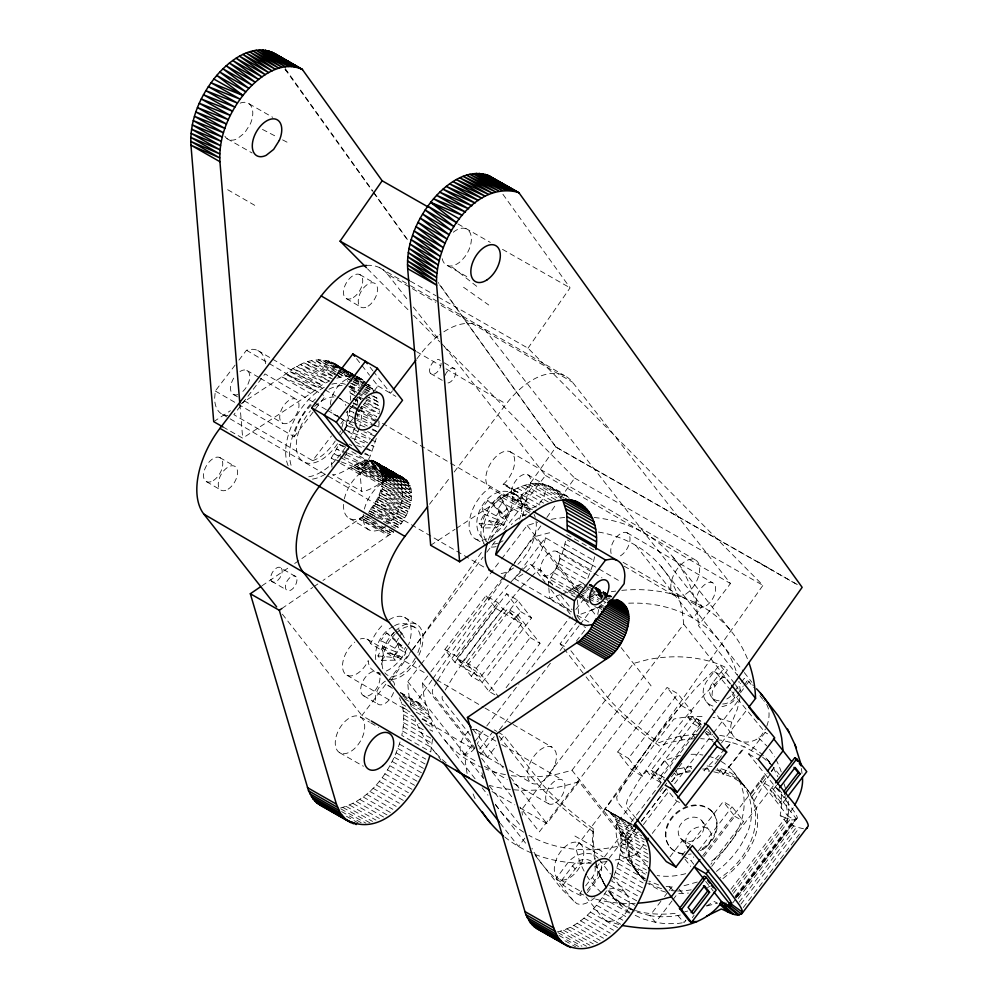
<?xml version="1.0" encoding="UTF-8"?>
<svg xmlns="http://www.w3.org/2000/svg" width="999" height="999" viewBox="0 0 999 999"><rect width="100%" height="100%" fill="white"/><g stroke="black" fill="none" stroke-linecap="round" stroke-linejoin="round"><path stroke-width="0.75" stroke-dasharray="5 3.75" d="M432.542 739.198L430.744 751.91L401.773 735.389C404.096 724.4 404.782 712.649 401.136 701.86M614.135 875.261C622.452 854.532 627.297 822.664 604.919 808.99L762.949 585.339L528.009 348.176L437.437 296.578M680.419 755.494A68.881 55.619 -38.1 0 0 674.337 756.917L664.785 760.751L616.533 823.838L616.121 833.029A68.881 55.619 -38.1 0 0 647.052 872.951M635.639 828.646L628.071 838.548L627.659 847.726A68.881 55.619 -38.1 0 0 644.318 879.607M497.927 732.067L504.083 735.664L539.635 780.968A72.265 12.975 37.4 0 0 593.281 828.77L593.181 841.208L595.329 859.165M593.281 828.77L592.507 837.637L593.069 850.236L594.73 859.465M235.127 365.072L215.297 390.996L214.623 398.688A36.501 20.517 -59.7 0 0 227.909 415.634M215.297 390.996L294.043 436.625A36.501 20.517 -59.7 0 1 311.688 404.695M338.399 416.783L343.706 420.254A36.501 20.517 -59.7 0 1 339.785 432.555M526.211 500.661L511.451 492.045L511.65 489.86A13.774 7.742 -59.7 0 1 525.636 474.25A13.774 7.742 -59.7 0 1 527.996 490.159A13.774 7.742 -59.7 0 1 512.774 497.527L512.212 496.391L526.972 505.019L527.534 506.156A13.774 7.742 -59.7 0 0 542.744 498.776A13.774 7.742 -59.7 0 0 540.397 482.867A13.774 7.742 -59.7 0 0 526.398 498.476L526.972 505.019M545.442 537.724L545.404 538.074A36.501 20.517 -59.7 0 1 514.547 578.421L545.442 537.724L621.49 582.155M739.859 697.839L737.399 709.003L731.043 724.4A20.667 16.683 -38.1 0 0 756.605 739.335L760.926 736.126L765.496 728.97M350.037 407.729L347.877 420.304L345.055 429.945L370.067 444.218M354.57 417.769L378.658 427.335L379.183 422.702L355.482 409.19M597.702 614.36L599.512 605.869L602.147 607.367M803.521 828.783L796.615 827.06L787.1 822.889L788.398 815.097L788.211 801.186M787.1 822.889L780.144 815.434L781.543 807.704L781.268 790.946M548.701 586.338L548.326 581.78C556.73 568.831 562.999 554.395 565.958 539.198L569.905 541.446M558.354 563.286L587.312 579.782L592.607 565.284L594.917 555.694M731.768 691.758L765.122 732.442L748.651 753.97L783.903 797.389L794.717 812.274A47.865 8.591 37.4 0 1 797.214 818.006L736.313 898.263M766.782 726.173C769.929 717.769 770.616 707.142 763.611 700.424M340.659 807.916C371.715 799.462 392.058 769.242 400.699 739.747M586.013 896.827L602.647 918.031L605.731 920.554C615.446 923.501 626.735 915.896 628.983 906.18A20.667 16.683 -38.1 0 0 608.329 889.272M398.539 638.261L396.141 642.245L404.32 649.437L405.831 653.284L402.372 657.804L399.375 655.893L395.217 660.164L381.431 660.376L377.922 655.906L382.892 646.615L380.819 640.459L386.576 632.929L391.121 635.851L401.311 645.604L403.384 643.468M499.775 496.603L503.284 501.073L497.415 509.84L505.594 517.045L507.105 520.891L503.646 525.412L500.649 523.501L496.491 527.772L482.704 527.984L479.195 523.501L484.165 514.21L482.092 508.066L487.849 500.536L492.407 503.446L502.584 513.199L506.743 508.941L499.775 496.603L492.407 503.446M744.755 837.861C759.565 812.811 749.475 775.187 719.043 768.243L723.326 774.2C754.108 781.33 766.358 819.005 751.273 845.079A66.771 47.215 -42 0 1 730.007 872.989M381.481 664.298A20.667 11.613 -59.7 0 0 382.667 650.948L370.666 643.668L373.826 636.8A30.994 17.42 -59.7 0 1 383.404 624.263M382.48 650.574L385.626 643.693A30.994 17.42 -59.7 0 1 394.143 632.217M344.742 446.491L339.073 444.355L331.243 458.091L331.993 467.195M373.002 515.459L367.732 512.45L398.214 527.335C407.817 515.809 415.222 499.225 409.578 484.328C397.914 463.136 375.624 491.783 361.588 491.283L360.214 474.612L370.254 456.118L376.848 436.813L363.873 431.805M556.905 931.992C579.37 927.134 596.041 908.64 607.267 889.585L634.902 905.319M377.922 655.906L393.119 657.479L396.366 652.06L394.855 648.214L380.819 640.459M404.32 649.437L405.619 647.265M479.195 523.501L494.393 525.087L497.639 519.667L496.128 515.821L482.092 508.066M505.594 517.045L508.841 511.625L503.284 501.073M436.95 681.718L433.841 686.9A6.893 3.871 -59.7 0 0 432.979 694.367L474.912 747.801M437.737 680.419L445.529 667.444L476.998 622.926L509.14 584.103M445.229 690.059L455.369 673.201L486.838 628.683L519.955 588.673M754.233 800.536L770.803 772.926M771.59 771.603L773.95 767.669L771.116 764.272M381.431 660.376L387.912 653.009C394.031 661.962 402.984 647.439 396.141 642.245M482.704 527.984L489.185 520.604C495.304 529.557 504.258 515.034 497.415 509.84M793.281 807.766L787.724 815.921L789.697 817.07A13.774 2.473 37.4 0 0 794.517 816.42L771.94 787.649L760.127 780.756L787.724 815.921L785.639 797.539M746.603 684.565L748.825 681.58A145.355 117.37 -38.1 0 1 753.321 685.601M528.009 348.176L570.079 287.849L501.898 192.844M392.357 688.299L387.637 685.177L390.334 681.355M391.233 680.082L411.938 650.799M412.837 649.525L483.029 550.199M490.234 540.009L555.931 447.065L438.249 282.53M431.868 680.094L416.608 701.685C427.41 707.167 431.98 719.817 432.555 731.256L429.92 729.757M432.767 678.821L501.923 580.981M502.822 579.72L511.8 567.007M512.699 565.734L541.433 525.074M546.828 517.457L556.705 503.484M560.289 498.401L574.662 478.071L440.934 342.982M739.697 693.855L733.466 701.136A20.667 16.683 -38.1 0 1 719.093 706.93M740.534 692.719L743.968 688.111M581.843 890.758L579.944 893.193L582.454 896.39L572.202 891.47L563.086 885.064L560.576 881.867L572.589 865.871A13.774 11.126 -38.1 0 1 592.931 862.711M563.086 885.064L575.099 869.068A13.774 11.126 -38.1 0 1 590.347 862.936M726.81 698.988A13.774 11.126 -38.1 0 0 732.242 694.38L734.09 691.92M735.014 690.684L740.559 683.304M741.483 682.067L744.267 678.383L748.825 681.58L753.446 687.474M722.702 704.02A13.774 11.126 -38.1 0 0 734.752 697.577L736.6 695.117M737.524 693.88L743.069 686.5M743.993 685.264L746.765 681.58L744.267 678.383M238.911 360.139L246.466 350.262L252.41 349.288A36.501 20.517 -59.7 0 1 265.709 366.221M294.018 436.975L314.785 409.827M315.734 408.591L325.174 396.241L321.166 393.906M313.049 401.973L265.022 373.913L233.866 414.647L312.575 460.639L331.468 435.951M340.909 423.601L343.743 419.905M340.509 434.84L343.306 431.168M344.243 429.945L353.609 417.719M358.279 411.6L369.505 396.928M374.188 390.809L377.934 385.914L370.492 376.448M392.42 390.821L390.534 393.281L373.813 371.965M416.833 358.903L420.591 353.996A68.881 38.711 -59.7 0 1 438.249 335.826M429.52 504.22L450.349 476.998M454.133 472.052L506.193 403.996A68.881 38.711 -59.7 0 1 572.439 382.142L730.481 583.528L698.376 625.511L737.462 675.312A145.355 117.37 -38.1 0 0 627.459 603.246M394.855 648.214L398.314 643.693L386.576 632.929M496.128 515.821L499.587 511.301L487.849 500.536M369.955 720.217L361.9 715.509L411.113 651.173M412.063 649.937L483.041 557.13M486.825 552.185L495.342 541.046M503.871 529.907L545.504 475.474L443.019 344.867M411.263 706.718A160.539 129.633 -38.1 0 1 407.779 681.58L420.104 665.471M421.054 664.235L500.636 560.177M501.585 558.941L527.172 525.499A160.539 129.633 -38.1 0 1 537.612 522.377M444.83 649.525L485.989 595.704L497.802 602.597L502.822 608.99L516.595 617.045L521.615 623.438L480.444 677.26L454.857 662.312L444.83 649.525L456.63 656.418L461.65 662.812L475.424 670.866L480.444 677.26M482.829 767.894A145.355 117.37 -38.1 0 1 423.851 695.629L422.427 682.904L430.007 673.001M430.944 671.765L502.922 577.672M503.871 576.435L513.336 564.048M514.285 562.812L534.178 536.813L548.176 533.091A145.355 117.37 -38.1 0 1 552.559 532.28M456.63 656.418L497.802 602.597M457.255 658.341L506.655 593.756L517.482 600.074L531.53 617.981L482.13 682.567L471.303 676.248L457.255 658.341L468.081 664.66L517.482 600.074M454.857 662.312L496.028 608.491L485.989 595.704M461.65 662.812L502.822 608.99M466.446 662.624L476.286 668.368L498.863 697.14L489.023 691.395L466.446 662.624L507.617 608.803L517.457 614.547L540.034 643.319L504.483 689.809M476.286 668.368L517.457 614.547M471.303 676.248L475.424 670.866M516.595 617.045L520.704 611.663L506.655 593.756M489.023 691.395L530.194 637.574L507.617 608.803M467.107 773.476A160.539 129.633 -38.1 0 1 464.985 754.457L485.826 727.21M486.775 725.973L518.993 683.853M526.573 673.938L570.154 616.957M575.836 609.527L584.365 598.376A160.539 129.633 -38.1 0 1 605.294 592.819M479.595 749.05L492.407 732.304M583.166 673.189L560.114 643.806L576.573 622.277M480.569 754.545L494.78 735.976M499.512 729.782L550.649 662.936M560.114 650.549L579.058 625.786M580.007 624.55L591.371 609.69L602.572 606.718M477.772 751.448L487.612 757.192L496.753 745.229M500.424 740.446L504.083 735.664M576.348 641.183L586.413 628.021L583.953 626.585M511.363 775.624A145.355 117.37 -38.1 0 0 557.979 773.988L571.977 770.266L683.728 624.175L682.305 611.45A145.355 117.37 -38.1 0 0 597.764 531.918M524.825 838.136L518.469 846.44L500.362 823.363M520.117 807.941L546.878 823.563L578.983 781.58L636.176 854.47L644.705 843.318M661.063 782.766L651.648 777.259L696.553 718.706L701.573 725.099L660.401 778.92L646.628 770.866L642.507 776.248L631.68 769.929L617.632 752.035L667.045 687.449L677.859 693.768L691.907 711.675L687.799 717.057L692.806 723.438L700.886 728.159M642.507 776.248L628.458 758.353L677.859 693.768M631.68 769.929L681.093 705.344L667.045 687.449M661.076 782.379L651.186 770.316L692.357 716.495L701.96 721.952L660.789 775.773L665.734 781.805M595.654 863.598L599.013 873.8L605.269 885.788L601.348 878.521L596.977 866.682L600.749 861.75M604.52 856.83L661.987 781.693M644.717 880.856C632.342 869.155 624.5 852.397 625.249 835.201L631.868 826.548M598.851 871.74L608.279 859.415M609.215 858.178L632.779 827.372M660.114 791.645L666.72 783.016M671.428 776.86L674.263 773.151M675.199 771.927L678.034 768.231M678.97 766.995L681.805 763.298M641.321 821.228L666.857 787.836M671.59 781.643L676.323 775.461L685.876 771.615A68.881 55.619 -38.1 0 1 691.97 770.192M636.301 870.953L629.745 856.293L627.422 839.797L635.938 828.671M641.608 821.253L667.145 787.874M671.877 781.693L677.547 774.275L692.919 771.191M637.699 832.005L629.183 843.156L615.172 846.865A145.355 117.37 -38.1 0 1 528.883 835.339M643.381 824.587L669.904 789.922M674.637 783.728L712.512 734.203M713.461 732.966L739.984 698.301M652.285 833.416L677.871 799.962M721.453 742.981L747.04 709.54M715.009 764.085L717.757 760.501M718.668 759.302L721.403 755.719M726.897 748.551L731.468 742.569L733.691 743.069L745.167 747.127L761.325 756.268M713.723 771.79L723.326 774.2L744.28 746.815M669.979 856.83L682.779 840.084L689.984 844.18M682.055 855.419L723.226 801.598L732.08 806.767L743.618 821.478L710.876 864.285M693.793 864.272L690.908 860.589L693.718 856.917M698.401 850.811L732.08 806.767M660.876 901.273L649.912 915.621L637.037 912.174M664.535 896.49L668.194 891.707M669.105 890.521L671.852 886.937L675.799 886.912M702.734 855.793L765.634 773.551M703.895 856.667L734.764 816.308L723.226 801.598M672.052 900.886L655.594 922.389L642.382 918.743L633.279 914.36M672.964 899.687L677.534 893.718L688.423 893.069M752.022 796.34L767.557 776.023M771.216 771.253L773.95 767.669L779.208 774.537M711.713 866.383L774.637 784.04M786.65 797.976L782.067 803.958L772.04 791.171L776.61 785.189M692.282 917.619L694.105 915.234M782.067 803.958L780.107 802.809L785.589 795.629M730.893 889.235L785.476 817.894L791.782 819.954L796.54 819.53M732.304 891.383L787.824 818.793M733.466 893.293L789.922 819.492M735.052 896.465L793.393 820.191M735.901 896.752L795.179 819.255M735.439 897.701L794.717 820.204M736.051 897.964L797.214 818.006M732.554 903.183L735.376 899.5M738.186 898.513L793.706 825.923M739.21 902.097L796.615 827.06M740.883 904.182L799.225 827.909M743.293 907.517L801.635 831.243M719.105 700.811A13.774 11.126 -38.1 0 1 712.562 682.879L724.887 667.057L719.755 664.61A145.355 117.37 -38.1 0 0 647.514 659.677L633.516 663.398L521.765 809.49L522.402 815.147M716.683 702.597A13.774 11.126 -38.1 0 1 715.072 686.076L727.397 670.254L724.887 667.057M585.639 885.888L592.27 877.372A13.774 11.126 -38.1 0 0 594.48 865.171M587.2 890.296L594.78 880.569A13.774 11.126 -38.1 0 0 595.441 865.908M750.886 794.23L767.07 773.463M587.387 892.719L599.887 875.773A20.667 16.683 -38.1 0 0 600.511 861.95M723.326 774.2L745.167 747.127M398.214 527.335L369.243 510.814C378.846 499.288 386.251 482.704 380.607 467.819C368.943 446.628 346.653 475.274 332.617 474.762L361.588 491.283M400.137 635.601L402.01 633.466L398.564 629.083L402.684 636.4M391.121 635.851L394.18 632.704M511.088 581.743L526.011 566.396A6.893 3.871 -59.7 0 1 531.793 565.209L541.62 570.953L553.059 585.526M520.929 587.487L530.519 577.634M531.593 576.535L535.851 572.152A6.893 3.871 -59.7 0 1 541.62 570.953M725.087 749.063L703.833 770.716L709.527 771.253L705.981 765.758L715.097 767.12M726.148 747.989L731.468 742.569L721.315 740.209L700.649 738.648M561.251 594.193C569.88 592.407 575.649 583.778 584.927 583.728M548.326 581.78L577.285 598.276L578.658 614.959L597.427 608.029L602.385 604.283M222.927 426.923L242.682 438.186L310.701 393.481L321.828 385.102L329.345 381.006L300.387 364.485L292.857 368.581L281.73 376.96L240.659 403.958M371.503 518.931L364.548 515.509L291.458 565.696M389.56 529.77L393.519 532.03L322.989 580.456M456.331 528.421L498.713 500.586C507.292 493.106 517.27 486.838 528.483 484.29C544.205 479.907 558.154 490.971 570.816 498.351M716.47 871.403L723.451 865.721A68.881 48.714 -42 0 0 744.817 837.861M722.926 878.596L729.969 872.939M530.269 511.313L489.972 487.712L484.69 491.87A30.994 17.42 -59.7 0 0 469.53 529.87A30.994 17.42 -59.7 0 0 493.194 535.302A30.994 17.42 -59.7 0 0 512.487 498.251L512.212 496.391M522.627 516.333A30.994 17.42 -59.7 0 0 524.288 505.144C523.838 500.024 522.452 494.455 517.569 491.808L514.885 491.196L503.084 484.29L504.32 483.316A20.667 11.613 -59.7 0 0 513.723 455.644A20.667 11.613 -59.7 0 0 493.831 458.916A20.667 11.613 -59.7 0 0 487.899 486.026L489.972 487.712M501.773 494.605L496.491 498.763A30.994 17.42 -59.7 0 0 484.078 543.144M514.885 491.196L512.4 493.156A20.667 11.613 -59.7 0 1 502.072 494.855M594.88 897.664C589.959 901.797 583.441 905.981 576.798 903.658L561.875 889.385L532.854 852.409M261.888 585.864L290.172 566.57M281.855 608.516L312.712 587.474M313.998 586.588L317.857 583.965M213.711 421.665L230.394 410.701M430.656 545.279L455.057 529.258M706.355 905.993L714.285 901.548L717.045 902.884M393.369 626.361C380.644 632.742 373.264 648.226 376.186 662.162M604.07 603.271L605.744 602.397L601.798 600.149M707.529 887.537L710.264 886.138M394.543 625.786C400.686 621.765 408.753 623.776 414.635 627.222M697.277 882.03L682.492 886.163M548.826 587.849L549.7 598.463L559.802 594.73M678.171 768.868L695.004 765.696M341.958 368.107L334.066 363.449L339.298 366.471C328.109 357.792 312.575 358.254 300.387 364.485L330.369 378.159M336.8 378.134L344.043 376.573L350.911 376.361L341.908 370.729M684.777 911.812L687.737 911.038M707.017 905.943L717.407 903.208M697.314 734.203L680.394 736.063L667.694 739.335L659.153 742.657A72.265 12.975 37.4 0 1 605.494 694.854L589.16 674.038M693.543 738.736L681.568 739.972L668.368 742.906L659.54 746.028A86.051 15.447 37.4 0 1 595.654 689.11L584.128 674.412M730.793 690.559L716.083 672.602L714.435 671.678L712.287 672.052L694.992 688.898L660.789 729.994L629.432 774.6L616.708 797.015L617.27 801.772L633.953 822.115M677.722 915.434L684.053 922.564L685.926 920.129L684.053 922.564L677.072 923.588L665.109 923.7L655.594 922.389L649.912 915.621C660.376 917.557 671.103 916.92 681.493 914.809M312.575 460.639L312.849 460.589A36.501 20.517 -59.7 0 0 335.277 440.934M526.873 514.073L526.61 514.123A36.501 20.517 -59.7 0 0 511.276 524.625M380.856 675.174L374.3 671.34L372.615 671.615A13.774 7.742 -59.7 0 0 360.701 689.872A13.774 7.742 -59.7 0 0 373.052 692.719A13.774 7.742 -59.7 0 0 378.571 672.989L377.684 672.265L379.121 672.589M666.133 886.5L671.852 886.937M705.968 733.978L714.21 734.74M494.63 524.05L503.646 525.412M393.356 656.443L402.372 657.804M719.692 735.364C740.471 738.411 760.326 748.913 772.776 766.121M503.084 484.29L505.769 484.915L517.569 491.808M489.185 520.604L500.649 523.501M387.912 653.009L399.375 655.893M731.755 722.152L720.154 718.706A117.732 95.067 -38.1 0 0 713.011 717.432M628.271 908.428L634.065 910.151M635.514 910.576L639.872 911.875A117.732 95.067 -38.1 0 0 678.621 912.886M605.731 920.554L622.389 925.511M658.641 884.977L648.9 881.081M665.734 892.107L659.515 890.184L647.652 883.378M591.945 585.189L589.323 584.19L594.58 587.187M357.28 377.485L363.037 379.97L355.132 375.462M342.657 456.893L334.028 453.646L339.298 456.643M344.093 457.43L365.634 465.559M356.768 445.467L363.798 448.126M365.209 448.651L372.24 451.323L365.659 447.564M364.585 453.983L370.254 456.118L364.985 453.121M346.653 452.809L336.663 449.038L344.568 453.546M348.077 453.346L368.044 460.876L346.965 448.863M351.66 437.987L365.634 443.281M371.228 445.404L374.026 446.466L371.391 444.967M339.91 461.388L331.243 458.091L339.148 462.599M341.358 461.938L362.999 470.167L340.622 457.405M345.055 429.945L369.742 439.41M371.191 439.96L375.549 441.633L371.603 439.373M355.232 428.459L346.578 425.112L370.292 438.623M365.01 427.01L347.877 420.304L353.147 423.301M372.152 429.807L376.436 431.481M353.147 417.207L348.901 415.522L355.482 419.28M353.908 412.512L349.687 410.814L353.646 413.074M355.307 413.087L379.183 422.702M484.165 514.21L497.639 519.667M382.892 646.615L396.366 652.06M358.566 409.615L350.212 406.181L354.158 408.441M359.965 410.189L376.673 417.045M353.246 402.834L360.139 405.731M361.513 406.306L379.445 413.823M353.209 398.476L358.678 400.824M364.148 403.159L379.195 409.602L379.358 412.412M353.072 394.33L350.224 393.082L349.188 386.476M358.753 396.828L364.448 399.325M365.871 399.95L378.671 405.557L379.195 409.602L364.71 401.336M785.476 817.894L780.144 815.434M329.345 381.006L296.628 366.383L325.599 382.904L292.857 368.581L321.828 385.102L289.111 371.104L318.082 387.624L285.402 373.901L314.373 390.422L281.73 376.96L310.701 393.481M356.755 392.207L349.7 389.036L356.293 392.794M358.166 392.844L377.897 401.71L378.671 405.557L364.185 397.302M350.324 385.839L361.488 390.996M362.887 391.645L367.07 393.569M372.652 396.153L376.835 398.089L377.897 401.71L369.992 397.202M332.717 376.223L304.133 362.887L333.104 379.395M352.023 383.541L363.099 388.786M364.485 389.435L370.017 392.07M336.139 372.065L315.072 360.052L340.459 377.172L307.829 361.613L335.489 377.385M634.527 910.963C623.801 906.493 614.248 898.988 607.792 889.285M579.944 893.193L583.803 895.029M369.243 510.814L399.687 525.574L370.716 509.053L401.099 523.713L372.127 507.192L402.447 521.815L373.476 505.294L403.733 519.83L374.762 503.309L404.907 517.807L375.936 501.298L406.019 515.721L377.06 499.2L407.03 513.611L378.059 497.09L407.967 511.463L379.008 494.942L408.803 509.315L379.832 492.794L409.528 507.142L380.557 490.634L410.152 504.982L381.181 488.474L410.651 502.859L381.68 486.338L411.064 500.749L382.093 484.228L411.351 498.663L382.38 482.142L411.538 496.603L382.567 480.082L411.588 494.617L382.617 478.109L411.538 492.707L382.567 476.186L411.363 490.846L382.392 474.325L411.089 489.073L382.118 472.552L410.689 487.4L381.718 470.879L410.177 485.814L381.206 469.293L409.578 484.328L380.607 467.819L408.841 482.979L379.87 466.458L408.017 481.73L379.046 465.209L407.105 480.606L378.134 464.085L406.081 479.607L373.551 460.914L401.173 476.998L372.202 460.477L399.775 476.685L370.804 460.177L398.314 476.548L369.343 460.027L396.79 476.535L367.819 460.027L395.229 476.673L366.258 460.164L393.618 476.998L363.012 460.901L391.983 477.422L361.363 461.488L390.334 477.997L359.69 462.2M352.085 380.844L346.591 378.171L343.306 372.103L351.398 376.273M353.459 381.506L364.435 386.85M365.809 387.512L372.677 390.846M393.519 532.03L362.924 516.858L391.895 533.379L361.263 518.119L390.222 534.627L359.578 519.205L388.549 535.726M345.08 375L349.151 377.035M354.595 379.77L362.749 383.853M364.111 384.528L372.277 388.623L374.051 391.521L366.146 387.013M352.747 376.973L363.524 382.542M364.872 383.241L370.267 386.026L372.277 388.623L364.373 384.116M262.462 129.408L277.223 137.075M282.592 139.872L289.31 143.357M343.981 370.916L354.682 376.586M356.019 377.297L364.048 381.556M343.082 369.33L352.372 374.413M357.692 377.31L364.323 380.931L354.97 375.562L360.239 378.571M377.11 463.099L404.982 478.733L374.825 461.488L402.522 477.422M343.269 368.856L356.443 376.261M357.767 376.998L363.037 379.97M730.594 684.053L724.05 677.135L719.68 679.108L704.607 694.355L670.391 735.451L639.048 780.057L627.497 799.612L626.086 805.194L626.885 807.229L635.714 818.006M555.931 447.065L798.263 585.139L555.931 447.065L438.661 283.479M376.011 462.225L403.796 477.997M714.435 671.678L725.686 678.059M765.122 732.442L767.519 733.803M748.651 753.97L758.266 759.427M651.186 770.316L660.789 775.773M679.507 802.522L675.911 800.474L666.021 788.411M249.051 103.796L272.752 117.32M457.879 223.913L490.322 242.407M502.485 249.338L570.079 287.849M227.06 138.699L252.073 152.972M447.24 265.472L469.617 278.221M410.389 281.169L436.076 295.804M574.662 478.071L762.949 585.339M340.647 367.207L353.808 374.712M339.31 366.645L331.268 362.05L341.683 368.219M340.484 367.307L353.796 374.9M548.276 485.701L570.804 498.538M354.895 376.173L328.309 360.976L342.52 369.667M356.218 376.923L366.745 382.929M545.317 484.615L569.268 498.314M339.672 368.519L325.187 360.252L340.622 369.917M340.984 369.268L354.47 377.01M355.781 377.759L366.321 383.766M367.632 384.515L370.267 386.026L368.069 383.678M542.182 483.903L564.897 496.903M351.211 376.611L321.94 359.84L337.287 369.717M352.522 377.36L363.062 383.366M538.936 483.491L564.273 498.014M535.551 483.429L561.875 498.426M336.988 370.304L318.556 359.79L336.401 371.541M338.311 371.054L351.66 378.758M352.972 379.508L364.822 386.263M337.462 372.814L344.043 376.573L337.674 372.377M532.055 483.691L557.067 497.939M351.86 381.181L346.591 378.171L347.864 381.568M353.171 381.93L363.711 387.937M365.022 388.686L370.292 391.683M311.501 360.651L340.459 377.172M528.483 484.29L557.442 500.786M350.499 383.067L362.35 389.822M363.673 390.572L371.578 395.08M372.889 395.829L376.835 398.089L375.562 394.692M524.825 485.252L553.783 501.748M350.237 385.951L360.776 391.958M362.088 392.707L368.681 396.453M521.116 486.513L550.062 503.009M357.605 393.544L362.874 396.553M517.357 488.124L543.681 503.121M355.494 396.091L350.224 393.082L350.474 400.224M356.805 396.84L363.399 400.587M513.598 490.022L539.922 505.019M353.109 398.813L358.379 401.81M363.636 404.82L378.122 413.074M509.84 492.22L536.163 507.217M353.122 403.184L357.068 405.432M358.379 406.181L376.823 416.695M506.081 494.742L532.405 509.727M502.385 497.527L530.019 513.274M354.957 413.823L372.078 423.576M373.389 424.338L378.658 427.335M566.745 534.49L594.393 550.237M498.713 500.586L526.348 516.333M356.805 420.03L367.332 426.036M372.602 429.033L377.872 432.043M367.632 431.556L372.889 434.565M564.934 543.98L593.893 560.476M563.648 548.788L592.607 565.284M562.125 553.633L591.071 570.129M355.12 441.558L364.335 446.815M560.339 558.491L589.298 574.987M349.188 444.105L351.823 445.604M595.766 587.437L611.688 596.44M590.659 584.627L594.605 586.875M595.541 587.562L607.767 594.368M609.09 595.117L611.713 596.615M595.904 587.936L607.742 594.68M609.065 595.429L611.688 596.927M607.092 594.555L595.254 587.799L597.727 591.533L599.525 598.051L602.16 599.55M608.416 595.304L611.051 596.803M589.235 584.627L594.505 587.637M595.816 588.386L607.667 595.129M596.166 588.923L604.07 593.418M605.382 594.168L610.651 597.177M589.085 585.239L591.72 586.738M593.031 587.487L610.139 597.24M597.002 590.184L610.164 597.677M595.454 589.722L607.305 596.478M597.727 591.533L606.942 596.778M339.073 444.355L345.654 448.114M556.143 568.044L585.102 584.54M583.366 583.866L587.312 586.113M588.623 586.863L607.055 597.365M608.366 598.114L612.325 600.362M598.326 593.019L606.231 597.514M364.647 460.477L393.618 476.998M584.378 585.689L589.647 588.686M590.958 589.435L602.809 596.178M604.12 596.927L608.079 599.188M598.838 594.605L605.419 598.351M586.7 588.361L589.335 589.86M590.646 590.609L602.497 597.352M603.808 598.101L607.767 600.349M599.25 596.278L601.885 597.777M578.458 585.189L587.674 590.434M592.944 593.431L602.16 598.688M345.879 454.295L388.661 478.721L358.004 463.074L386.975 479.582L356.331 464.085L385.302 480.606L354.657 465.197L383.628 481.705L352.997 466.458L381.968 482.979L351.373 467.832L380.332 484.353M553.733 572.727L581.381 588.473M582.055 588.911L600.486 599.4M575.112 586.775L580.382 589.772M581.693 590.521L588.274 594.268M589.585 595.017L598.801 600.274M573.426 587.787L578.696 590.784M580.007 591.533L587.912 596.041M589.223 596.79L598.438 602.035M601.023 604.557L603.658 606.056M571.765 588.898L578.346 592.644M579.657 593.394L587.549 597.889M588.873 598.638L595.454 602.385M551.111 577.335L578.746 593.081M570.104 590.159L576.685 593.906M577.996 594.655L588.523 600.661M599.238 607.954L601.86 609.452M568.468 591.533L575.049 595.279M576.361 596.028L589.522 603.533M594.792 606.53L597.427 608.029M340.472 463.349L360.214 474.612M549.7 598.463L572.077 611.213M374.313 516.208L378.259 518.456M383.529 521.466L395.379 528.221M364.548 515.509L379.033 523.763M387.637 685.177L390.272 686.675M400.624 692.594L419.056 703.109M604.919 808.99L631.243 823.975M607.38 810.401L632.392 824.65M400.262 692.806L421.328 704.819M609.652 812.112L632.03 824.862M402.335 694.792L423.401 706.805M611.738 814.098L631.48 825.349M402.934 696.278L425.324 709.04M613.648 816.345L632.08 826.835M404.62 698.813L426.998 711.588M615.334 818.88L639.023 832.379M410.065 703.808L428.496 714.322M616.845 821.628L641.845 835.876M412.649 707.554L429.757 717.319M618.106 824.625L644.43 839.622M401.835 703.995L405.781 706.243M416.321 712.25L430.806 720.504M619.143 827.821L644.155 842.057M402.659 707.392L409.253 711.151M422.415 718.656L431.63 723.913M619.979 831.218L646.303 846.215M403.234 710.988L413.773 716.995M425.624 723.751L432.205 727.509M620.554 834.814L646.877 849.812M403.584 714.747L419.38 723.751M620.903 838.573L648.551 854.32M403.696 718.643L426.086 731.405M621.028 842.482L648.663 858.216M403.571 722.689L431.231 738.448M620.903 846.515L648.551 862.262M403.221 726.835L432.18 743.356M620.554 850.673L648.189 866.42M402.609 731.081L431.58 747.589M619.942 854.919L646.266 869.904M619.105 859.227L645.429 874.225M574.924 836.038L603.883 852.534M618.044 863.586L645.691 879.332M360.252 716.87A20.667 12.2 -60.3 0 1 354.008 749.05A20.667 12.2 -60.3 0 1 335.701 738.486A20.667 12.2 -60.3 0 1 360.252 716.87L369.468 722.127M370.791 722.876L378.683 727.384M578.096 842.569L603.109 856.817M399.438 744.118L425.774 759.14M616.783 867.969L643.106 882.954M397.927 748.513L425.574 764.285M615.272 872.352L642.906 888.099M396.228 752.884L423.876 768.643M641.208 892.469L613.573 876.722L611.65 881.093L639.298 896.84M394.305 757.242L421.953 773.014M392.207 761.513L419.867 777.284M609.565 885.364L637.2 901.11M389.91 765.734L417.57 781.505M387.462 769.829L415.109 785.601M604.807 893.68L632.454 909.427M384.84 773.825L413.798 790.346M602.185 897.676L629.832 913.423M339.722 752.734L363.424 766.245M382.08 777.697L408.416 792.719M599.437 901.548L625.761 916.545M559.964 879.545L582.342 892.294M379.183 781.393L405.519 796.403M596.54 905.244L622.864 920.229M376.173 784.914L403.821 800.686M593.518 908.765L621.166 924.512M373.039 788.261L399.388 803.283M590.397 912.112L618.044 927.859M369.83 791.395L396.166 806.405M587.175 915.246L613.498 930.231M366.546 794.305L392.882 809.327M583.891 918.156L610.214 933.153M363.211 796.977L392.182 813.498M580.556 920.828L606.88 935.813M359.815 799.412L388.786 815.921M577.172 923.251L603.496 938.248M356.431 801.56L385.402 818.081M573.776 925.411L600.099 940.396M352.997 803.458L379.333 818.468M570.342 927.297L597.989 943.044M349.613 805.069L375.949 820.092M566.945 928.908L593.281 943.905M346.203 806.418L372.54 821.428M563.548 930.256L589.872 945.254M342.857 807.429L371.828 823.938M560.202 931.268L586.525 946.265M340.884 808.903L365.909 823.176M558.216 932.741L581.918 946.24M341.633 811.588L361.388 822.851M558.965 935.426L578.708 946.677M346.403 816.233L358.254 822.989M565.047 940.808L575.574 946.802M227.672 189.71L256.893 206.581M340.609 367.232L353.696 374.787M379.57 267.645L409.115 284.902M410.464 285.689L438.661 302.16M439.997 302.947L564.547 375.699M366.596 265.397A68.881 38.711 -59.7 0 1 387.462 274.088L435.814 302.322M441.183 305.457L572.439 382.142M359.765 274.575L374.513 283.192M346.453 298.676L361.213 307.292M444.293 362.837L455.02 369.106M416.558 351.636L440.646 365.709M446.004 368.831L506.193 403.996M430.382 373.401L445.142 382.03M510.227 451.798L695.204 559.852M545.504 475.474L730.481 583.528M377.934 385.914L395.866 396.391M527.672 474.712L542.432 483.341M627.047 532.767L712.649 582.779M366.433 385.577L354.782 378.758A20.667 11.613 -59.7 0 1 359.265 387.649M367.732 386.326L378.084 392.382M515.909 494.817C488.823 477.36 459.54 529.383 489.298 543.031A27.547 15.485 -59.7 0 0 498.051 543.194M514.36 498.826L529.12 507.442M623.101 562.337L699.337 606.88M257.804 350.524L271.253 358.379M272.59 359.165L323.701 389.023M325.05 389.81L335.814 396.091M337.163 396.878L532.192 510.814M624.238 566.208L675.249 596.016A20.667 11.613 -59.7 0 0 685.564 594.305L689.298 591.371A20.667 11.613 -59.7 0 0 698.701 563.698A20.667 11.613 -59.7 0 0 678.808 566.97A20.667 11.613 -59.7 0 0 672.876 594.08L675.249 596.016M246.466 350.262L319.842 393.131M314.385 402.759L326.398 409.765M327.734 410.552L337.063 416.009M334.815 414.922L339.997 417.944M341.296 418.706L352.947 425.512M246.815 370.404L258.791 377.397M260.115 378.171L296.016 399.138M556.755 551.46L592.657 572.427M593.98 573.201L601.96 577.872M376.923 469.143L396.603 480.644M233.504 394.505L237.5 396.84M244.143 400.724L282.705 423.251M543.444 575.561L575.349 594.205M576.685 594.979L588.648 601.972M475.824 539.148L486.313 545.279M514.285 578.458L571.653 611.975M576.985 615.097L590.334 622.889M222.527 414.398L486.413 568.543M520.704 611.663L531.53 617.981M681.093 705.344L691.907 711.675M696.553 718.706L703.109 722.539M349.638 518.556L369.318 530.057M687.799 717.057L701.573 725.099M560.114 643.806L567.482 648.114M496.028 608.491L521.615 623.438M706.281 731.305L713.011 735.239M530.194 637.574L540.034 643.319M219.792 457.567L234.54 466.183M772.04 791.171L770.067 790.022L780.107 802.809M206.481 481.668L221.241 490.284M404.495 617.307L416.296 624.213M734.764 816.308L743.618 821.478M664.572 777.884L655.381 772.527L660.401 778.92M617.632 752.035L628.458 758.353M281.356 568.231A8.267 4.645 -59.7 0 1 276.548 581.243A8.267 4.645 -59.7 0 1 271.341 574.6A8.267 4.645 -59.7 0 1 281.356 568.231L296.116 576.86A8.267 4.645 -59.7 0 1 291.308 589.872A8.267 4.645 -59.7 0 1 286.089 583.229A8.267 4.645 -59.7 0 1 296.116 576.86M271.466 581.156L286.226 589.772M366.97 639.098L427.285 674.325M436.663 679.807L483.578 707.217M484.927 708.004L511.725 723.663M513.074 724.437L551.947 747.152M494.243 729.919L496.703 731.355M476.373 729.757L496.428 741.47M501.785 744.592L561.962 779.757M377.684 672.265L380.307 673.801M389.485 679.158L391.458 680.307M683.328 856.155L690.908 860.589M347.003 675.249L410.002 712.05M422.065 719.093L474.338 749.637M479.707 752.771L503.833 766.857M509.19 769.992L531.98 783.303M363.686 695.804L378.446 704.42M463.061 753.858L477.772 762.449M484.453 766.358L507.192 779.645M513.886 783.541L548.663 803.858M492.032 791.533L514.772 804.819M342.982 368.993L352.085 374.4M343.818 370.454L354.158 376.773M499.587 511.301L502.584 513.199M398.314 643.693L401.311 645.604M338.574 370.542L347.527 376.311M551.073 487.1L556.106 490.821L562.1 498.663M500.399 516.508L507.105 520.891M399.125 648.913L405.831 653.284M756.942 561.251L772.914 570.479M762.487 757.067L770.504 763.998M463.573 287.275L488.748 305.007M608.054 890.521C614.248 899.874 622.352 907.929 631.98 913.735M560.576 881.867L556.018 878.67A145.355 117.37 -38.1 0 1 531.967 848.238M645.267 878.808L636.838 871.328L632.617 865.371L640.958 877.184L636.838 871.328M452.16 267.02L479.433 288.461M669.193 886.937L675.149 891.77M505.769 484.915L509.315 487.812L511.451 492.045M392.445 680.881L393.331 681.605A13.774 7.742 -59.7 0 1 394.73 686.251M374.3 671.34L370.991 668.643L368.706 664.098L368.194 660.639L367.445 662.25A20.667 11.613 -59.7 0 1 344.168 672.652A20.667 11.613 -59.7 0 1 354.757 642.132M336.688 365.147L339.098 367.157M758.716 737.899L766.782 745.941M601.311 892.681L593.244 884.627A117.732 95.067 -38.1 0 1 587.1 876.26M367.495 268.793L409.153 310.876M413.536 315.297L439.847 341.87M401.923 633.366L404.795 638.748M679.058 889.185L682.929 893.755M767.145 759.377L770.167 763.149M707.891 729.195L715.808 738.848M692.357 716.495L701.248 727.347M705.207 732.18L713.124 741.832M741.071 781.88L746.503 788.511M682.779 840.084L688.548 847.115M672.914 557.017L730.107 629.894M661.188 566.658L743.331 671.34M744.28 672.552L751.922 682.292M759.914 695.716L762.687 699.25M635.801 545.392L693.006 618.269L702.085 606.405L486.838 332.13A68.881 38.711 -59.7 0 0 439.498 334.865M734.54 683.453L719.755 664.61L707.642 680.007A20.667 16.683 -38.1 0 0 714.297 706.455M735.464 684.627L739.422 691.071M683.728 624.175L731.393 684.914M732.242 694.38L734.752 697.577M712.562 682.879L715.072 686.076M387.462 274.088L408.541 300.936M413.324 307.043L439.185 339.997M711.9 697.539L714.41 700.736M778.658 788.985L783.678 795.379M776.698 787.836L781.705 794.23M706.655 701.997L734.253 737.162M732.517 770.741L744.055 785.451M527.172 525.499L580.556 593.518M581.505 594.73L584.365 598.376M534.178 536.813L580.019 595.242M580.881 596.328L597.215 617.145M621.103 647.577L651.073 685.776L539.323 831.867L519.855 807.055M506.743 508.941L508.841 511.625M560.689 595.242L572.115 609.815M576.885 615.884L580.694 620.741M531.793 565.209L545.129 582.205M550.849 589.485L572.764 617.419M494.393 525.087L496.491 527.772M370.092 367.232L372.877 370.779M683.229 854.207A27.547 22.253 -38.1 0 1 670.779 820.029A27.547 22.253 -38.1 0 1 712.025 811.6L712.549 812.175M356.556 358.678L369.568 375.262M664.785 760.751L670.554 768.106M674.4 773.014L676.323 775.461M570.904 650.774L588.199 672.814M701.548 820.441L709.078 830.032M646.628 770.866L651.648 777.259M680.556 838.261L688.074 847.851A13.774 11.126 -38.1 0 1 693.144 829.182A13.774 11.126 -38.1 0 1 710.963 833.428A13.774 11.126 -38.1 0 1 699.712 850.624M705.681 881.418L713.286 891.12M684.939 859.09L690.709 866.445M670.054 847.177L670.554 847.814M616.533 823.838L628.071 838.548M571.977 770.266L647.439 866.433M627.509 859.839L639.06 874.537M599.138 859.465L610.551 874.025M611.5 875.236L625.774 893.418M499.038 736.038L529.795 775.224A86.051 15.447 37.4 0 0 563.211 808.353L568.044 812.412A86.051 15.447 37.4 0 0 593.681 832.142M592.27 877.372L594.78 880.569M473.126 729.582L504.732 769.867M510.477 777.185L546.878 823.563M470.454 735.339L442.819 700.124A6.893 3.871 -59.7 0 1 442.445 695.479M478.084 745.054L487.612 757.192M572.589 865.871L575.099 869.068M422.427 682.904L474.962 749.849M481.643 758.366L513.174 798.538M393.119 657.479L395.217 660.164M407.779 681.58L464.985 754.457M470.354 761.688L483.703 778.696M489.423 785.988L521.828 827.284M573.576 901.048L556.018 878.67L567.669 862.999A20.667 16.683 -38.1 0 1 598.176 858.253M444.98 740.421L476.498 780.594M482.155 787.799L487.962 795.192M495.492 804.807L527.122 845.104M433.241 750.074L440.871 759.789M282.392 614.21L361.9 715.509M768.268 760.888L770.778 764.247M618.381 901.21L622.714 907.204M617.782 900.611L622.077 906.58M285.04 69.193L372.29 190.909M373.201 192.17L408.653 241.633M285.252 68.644L373.064 191.408M373.976 192.682L408.366 240.771M601.348 878.521L599.013 873.8L606.893 888.024M717.195 768.531L720.491 773.214M285.177 69.268L286.838 71.703M610.739 893.456L614.397 899.025M609.565 891.807L613.111 897.302M604.22 884.252L606.455 888.099M690.147 766.196L691.533 768.693M602.497 880.781L605.269 885.788M683.753 767.269L686.251 772.077M370.666 643.668L369.33 641.021A20.667 11.613 -59.7 0 0 360.389 638.973M773.288 767.619L777.834 776.71M675.911 770.816L677.547 774.275M625.249 835.201L627.422 839.797M399.525 697.801L400.786 700.799M693.244 734.29L694.967 738.586M784.028 783.765L785.851 789.485M680.918 735.988L682.105 739.922M680.394 736.063L681.568 739.972M595.666 860.663L596.977 866.682M801.448 768.506L802.11 774.487M740.296 691.408L739.51 684.327A145.355 117.37 -38.1 0 0 738.873 681.293M239.872 404.021L242.682 438.186M453.309 232.23A20.667 12.225 -60.3 0 1 470.067 232.692A20.667 12.225 -60.3 0 1 465.172 256.356L461.775 260.314A20.667 12.225 -60.3 0 1 442.12 258.179M240.16 103.147A20.667 12.2 -60.3 0 1 250.374 123.851L244.68 132.879L237.213 138.799A20.667 12.2 -60.3 0 1 224.887 136.201M721.178 761.463A68.881 55.619 -38.1 0 1 709.715 862.437M685.689 873.663A68.881 55.619 -38.1 0 1 657.18 875.549M691.071 754.307A68.881 55.619 -38.1 0 1 702.846 755.032M708.553 756.243A68.881 55.619 -38.1 0 1 718.568 760.052M715.808 769.979A68.881 55.619 -38.1 0 1 755.656 815.359A68.881 55.619 -38.1 0 1 719.992 877.984M691.146 889.797A68.881 55.619 -38.1 0 1 677.522 890.996M676.036 890.958A68.881 55.619 -38.1 0 1 668.718 890.246M661.525 888.623A68.881 55.619 -38.1 0 1 645.479 880.519M702.609 769.018A68.881 55.619 -38.1 0 1 710.027 769.205M712.025 811.6A27.547 22.253 -38.1 0 1 700.361 850.711M691.146 853.958A27.547 22.253 -38.1 0 1 688.448 854.307M505.457 774.65A145.355 117.37 -38.1 0 1 485.739 769.068M635.227 903.308A145.355 117.37 -38.1 0 1 591.932 898.026M682.729 853.571A27.547 22.253 -38.1 0 1 670.279 819.392A27.547 22.253 -38.1 0 1 711.525 810.963A27.547 22.253 -38.1 0 1 699.862 850.074M584.103 871.116A117.732 95.067 -38.1 0 1 576.123 848.351L575.986 847.065L673.838 719.13L675.249 718.756A117.732 95.067 -38.1 0 1 705.681 716.67M769.555 749.425A117.732 95.067 -38.1 0 1 774.475 756.867M775.923 759.465A117.732 95.067 -38.1 0 1 781.218 771.89M239.935 371.541A13.774 7.742 -59.7 0 1 249.8 376.336A13.774 7.742 -59.7 0 1 240.397 393.381M237.887 394.593A13.774 7.742 -59.7 0 1 230.632 389.96A13.774 7.742 -59.7 0 1 235.152 376.061M486.138 540.459A27.547 15.485 -59.7 0 1 502.147 497.09A27.547 15.485 -59.7 0 1 519.53 519.23M503.059 540.759A27.547 15.485 -59.7 0 1 499.288 542.732M395.891 633.403A27.547 15.485 -59.7 0 1 416.958 628.858A27.547 15.485 -59.7 0 1 417.195 654.245M415.284 658.104A27.547 15.485 -59.7 0 1 384.852 672.851M382.817 668.806A27.547 15.485 -59.7 0 1 394.942 634.34M389.011 619.855A30.994 17.42 -59.7 0 1 408.554 644.78M407.043 648.451A30.994 17.42 -59.7 0 1 384.403 671.728M395.217 631.156A30.994 17.42 -59.7 0 1 419.343 626.498A30.994 17.42 -59.7 0 1 418.269 656.568M415.659 661.276A30.994 17.42 -59.7 0 1 390.921 679.495M594.218 517.494A160.539 129.633 -38.1 0 1 698.376 625.511M551.086 519.368A160.539 129.633 -38.1 0 1 566.071 517.357M578.983 781.58A160.539 129.633 -38.1 0 1 511.938 789.597M510.402 789.435A160.539 129.633 -38.1 0 1 489.535 785.414M446.166 762.949A160.539 129.633 -38.1 0 1 414.935 718.581M364.348 509.053A28.247 15.872 -59.7 0 1 397.327 481.031A28.247 15.872 -59.7 0 1 388.524 523.713M386.513 525.486A28.247 15.872 -59.7 0 1 363.374 514.248M359.44 396.878A51.661 29.033 -59.7 0 1 360.464 399.675M361.75 406.506A51.661 29.033 -59.7 0 1 359.677 426.223M359.29 427.597A51.661 29.033 -59.7 0 1 353.996 441.196M347.19 452.834A51.661 29.033 -59.7 0 1 344.58 456.431M325.274 474.238A51.661 29.033 -59.7 0 1 311.251 479.283M291.071 465.247A51.661 29.033 -59.7 0 1 315.584 398.863M328.958 389.21A51.661 29.033 -59.7 0 1 343.094 385.514M350.724 387.262A51.661 29.033 -59.7 0 1 356.643 392.095M441.108 363.274A8.267 4.645 -59.7 0 1 433.479 374.363A8.267 4.645 -59.7 0 1 430.806 365.547A8.267 4.645 -59.7 0 1 440.259 360.489M636.176 854.47A160.539 129.633 -38.1 0 1 615.259 860.027M606.256 861.575A160.539 129.633 -38.1 0 1 598.776 862.474M591.346 863.024A160.539 129.633 -38.1 0 1 503.359 835.826M475.062 798.576A160.539 129.633 -38.1 0 1 472.127 791.47M534.115 514.448A36.501 20.517 -59.7 0 1 535.264 517.357M536.088 521.353A36.501 20.517 -59.7 0 1 517.932 564.273M513.561 567.932A36.501 20.517 -59.7 0 1 499.675 573.676M488.311 540.109A36.501 20.517 -59.7 0 1 532.554 512M331.868 384.203A51.661 29.033 -59.7 0 1 354.895 393.269M356.88 398.651A51.661 29.033 -59.7 0 1 357.917 405.694M357.63 414.173A51.661 29.033 -59.7 0 1 357.23 417.107M354.508 428.022A51.661 29.033 -59.7 0 1 350.711 437.55M345.729 446.753A51.661 29.033 -59.7 0 1 341.521 452.959M340.647 454.133A51.661 29.033 -59.7 0 1 307.317 476.985M288.149 465.746A51.661 29.033 -59.7 0 1 325.025 386.9M393.556 692.532A13.774 7.742 -59.7 0 1 381.231 704.857A13.774 7.742 -59.7 0 1 375.961 694.392A13.774 7.742 -59.7 0 1 387.375 680.244M344.343 498.888A28.247 15.872 -59.7 0 1 377.297 469.33A28.247 15.872 -59.7 0 1 368.843 512.225M363.748 516.233A28.247 15.872 -59.7 0 1 343.693 502.747M357.492 397.078A20.667 11.613 -59.7 0 1 346.091 412.587M337.874 415.621A20.667 11.613 -59.7 0 1 330.919 409.952M330.369 404.57A20.667 11.613 -59.7 0 1 351.735 378.059M496.116 546.615A30.994 17.42 -59.7 0 1 488.686 546.478M339.46 398.226A36.501 20.517 -59.7 0 1 345.829 405.494M347.165 411.001A36.501 20.517 -59.7 0 1 344.255 430.569M337.487 443.806A36.501 20.517 -59.7 0 1 300.175 458.903A36.501 20.517 -59.7 0 1 310.477 410.801M314.635 406.418A36.501 20.517 -59.7 0 1 334.078 396.99M523.638 832.167A145.355 117.37 -38.1 0 1 494.23 802.397M483.204 777.534A145.355 117.37 -38.1 0 1 481.68 771.553M621.778 590.372A160.539 129.633 -38.1 0 1 748.413 661.375M611.288 591.733A160.539 129.633 -38.1 0 1 615.784 591.071M445.005 375.474A8.267 4.645 -59.7 0 1 452.859 368.057A8.267 4.645 -59.7 0 1 455.157 375.661A8.267 4.645 -59.7 0 1 447.315 383.079M471.99 729.67A13.774 7.742 -59.7 0 1 477.247 744.13M474.725 748.201A13.774 7.742 -59.7 0 1 460.464 750.549A13.774 7.742 -59.7 0 1 469.48 730.881M611.138 553.558A13.774 7.742 -59.7 0 1 619.318 534.477A13.774 7.742 -59.7 0 1 630.007 539.672A13.774 7.742 -59.7 0 1 618.119 556.955M556.893 858.104L555.456 861.837A20.667 12.225 -60.3 0 0 569.555 877.884A20.667 12.225 -60.3 0 0 582.167 846.066A20.667 12.225 -60.3 0 0 557.405 856.917L556.893 858.104M554.657 765.459L552.422 770.316A20.667 11.613 -59.7 0 1 531.106 782.791A20.667 11.613 -59.7 0 1 533.391 757.08A20.667 11.613 -59.7 0 1 554.308 749.088L555.844 752.11A20.667 11.613 -59.7 0 1 554.657 765.459M688.835 841.545A13.774 11.126 -38.1 0 0 703.096 822.901A13.774 11.126 -38.1 0 0 681.206 823.601A13.774 11.126 -38.1 0 0 688.835 841.545M550.324 574.425A13.774 7.742 -59.7 0 0 558.329 552.747A13.774 7.742 -59.7 0 0 541.633 563.361A13.774 7.742 -59.7 0 0 550.324 574.425M289.585 422.115A13.774 7.742 -59.7 0 0 297.59 400.437A13.774 7.742 -59.7 0 0 280.894 411.039A13.774 7.742 -59.7 0 0 289.585 422.115M353.334 297.54A13.774 7.742 -59.7 0 0 361.338 275.861A13.774 7.742 -59.7 0 0 344.643 286.476A13.774 7.742 -59.7 0 0 353.334 297.54M213.361 480.531A13.774 7.742 -59.7 0 0 221.366 458.853A13.774 7.742 -59.7 0 0 204.67 469.455A13.774 7.742 -59.7 0 0 213.361 480.531M555.544 802.721A13.774 7.742 -59.7 0 0 563.548 781.043A13.774 7.742 -59.7 0 0 546.853 791.658A13.774 7.742 -59.7 0 0 555.544 802.721M706.218 605.744A13.774 7.742 -59.7 0 0 714.223 584.065A13.774 7.742 -59.7 0 0 697.527 594.667A13.774 7.742 -59.7 0 0 706.218 605.744M228.122 489.16A13.774 7.742 -59.7 0 0 236.126 467.47A13.774 7.742 -59.7 0 0 219.43 478.084A13.774 7.742 -59.7 0 0 228.122 489.16M368.094 306.169A13.774 7.742 -59.7 0 0 376.099 284.478A13.774 7.742 -59.7 0 0 359.403 295.092A13.774 7.742 -59.7 0 0 368.094 306.169"/><path stroke-width="1.5" d="M625.099 635.164L596.141 618.668L589.273 630.918L580.069 640.584L467.42 717.457L496.378 733.953L605.681 659.427C624.05 650.674 644.705 599.899 610.701 600.686M562.612 499.712L566.745 512.712L567.27 529.857L596.228 546.353L595.879 549.45M596.228 546.353C598.089 529.42 593.231 508.703 576.073 501.348M529.545 515.634L605.594 560.052L611.538 559.078A36.501 20.517 -59.7 0 1 624.837 576.011L624.15 583.716L592.994 624.437L587.05 625.424A36.501 20.517 -59.7 0 1 573.751 608.478L574.437 600.786L495.754 554.457A36.501 20.517 -59.7 0 1 506.481 530.394M634.927 823.313L666.321 861.613L675.923 867.07L692.394 845.541L728.196 889.672L739.173 904.794A61.264 11.001 37.4 0 1 742.382 912.137C738.086 919.317 726.985 910.738 721.228 909.003L706.593 916.145M689.497 848.276L718.031 883.503L728.845 898.388A47.927 8.604 37.4 0 1 731.218 903.021C731.643 909.115 722.539 905.206 719.605 904.008L721.49 901.548M429.67 756.255C420.654 788.648 385.052 840.846 346.091 819.655L317.12 803.146L313.074 798.975L308.541 790.808L250.324 593.756L260.602 586.738M794.58 805.331C799.3 796.877 803.396 787.362 802.447 777.472M366.408 267.695L340.097 241.121L382.167 180.782L302.322 69.406L274.388 53.459L276.049 55.894M730.669 905.643L741.558 914.073L808.253 826.023A61.264 11.001 37.4 0 0 805.032 818.681L794.068 803.558L758.266 759.427L774.725 737.899L731.568 685.239M273.326 52.86C252.16 43.319 230.082 60.002 216.771 75.424C200.699 94.743 189.473 119.668 190.959 145.192L213.711 421.665L222.927 426.923M302.322 69.406C281.219 59.803 259.153 76.448 245.841 91.821C229.72 111.164 218.444 136.126 219.93 161.701L239.735 402.46M467.42 717.457L525.849 914.622L530.382 922.789L534.428 926.96L563.386 943.456C592.12 961.2 622.926 929.707 636.226 906.068C649.325 882.816 660.551 843.443 633.878 825.474L802.147 587.35L519.08 192.932L490.084 176.386C468.981 166.771 446.878 183.391 433.578 198.776C417.445 218.119 406.181 243.094 407.679 268.681L430.656 545.279L459.615 561.775L527.659 517.082C541.333 504.994 562.137 494.043 580.019 503.596M519.08 192.932L487.774 175.3L517.957 192.245C471.216 180.407 434.228 245.017 436.638 285.177L459.615 561.775M276.648 606.88L203.858 514.123A68.881 38.711 -59.7 0 1 219.942 428.334L321.216 295.941A68.881 38.711 -59.7 0 1 366.596 265.397M311.676 407.767L352.847 353.946L377.447 368.319L402.522 400.287L361.363 454.108L336.763 439.735L311.676 407.767L336.276 422.14L361.363 454.108M336.276 422.14L377.447 368.319M393.356 389.598L415.896 360.127M471.203 727.147L388.836 622.177A68.881 38.711 -59.7 0 1 404.92 536.388L427.634 506.693M495.716 554.807L522.152 520.242M574.437 600.786L605.594 560.052M708.353 725.599L667.195 779.42L677.222 792.207L718.393 738.386L708.353 725.599L704.42 723.301M677.772 798.026L717.07 746.653L714.11 743.031M646.603 840.846L648.501 838.361M748.938 707.055L755.569 698.388A160.539 129.633 -38.1 0 0 748.95 662.824M716.795 740.047L726.685 752.11L685.514 805.931L670.679 787.836M699.912 859.49L671.316 896.852L657.317 900.574A145.355 117.37 -38.1 0 1 638.361 903.121M767.469 771.153L783.066 750.761L781.655 738.036A145.355 117.37 -38.1 0 0 756.518 688.786M679.495 908.428L704.195 876.135L706.168 877.284L716.196 890.072L691.495 922.364L689.535 921.215L679.495 908.428L681.468 909.577L691.495 922.364M714.248 892.332L721.852 902.035L723.825 903.183A13.774 2.473 37.4 0 0 728.646 902.534L706.068 873.763L708.89 870.067M775.561 782.841L794.767 757.729L796.74 758.878L806.767 771.665L787.562 796.777M681.468 909.577L706.168 877.284M777.522 783.99L796.74 758.878M779.582 787.786L795.129 767.457L800.149 773.85L784.59 794.18M691.146 912.636L707.604 891.108L703.421 885.776M783.541 791.832L798.176 772.702L793.993 767.369M709.577 892.257L693.106 913.785L688.086 907.392L704.557 885.863L709.577 892.257L707.604 891.108M723.825 902.447L721.952 904.907L730.744 913.161M725.936 903.146L724.063 905.606L733.353 914.023M730.344 902.609L727.522 906.305L737.649 914.897M731.668 902.621L728.845 906.318L739.297 914.909M721.852 902.035C699.762 932.479 655.644 931.006 622.389 925.511M250.324 593.756L279.295 610.277L281.855 608.516M806.468 828.521L807.429 827.971M692.257 921.515L696.977 921.602M276.199 55.994L274.388 53.459L300.025 68.319L270.854 51.723L297.34 67.408L268.157 50.837L294.493 66.796L265.334 50.237L291.533 66.483L262.375 49.95L288.486 66.446L259.303 49.95L285.339 66.758L256.156 50.25L282.093 67.333L252.909 50.874L278.796 68.207L249.625 51.773L275.449 69.381L246.278 52.972L272.078 70.867L242.919 54.433L268.694 72.615L239.523 56.194L265.284 74.638L236.151 58.217L261.925 76.898L232.779 60.514L258.579 79.445L229.433 63.049L255.269 82.218L226.161 65.834L252.048 85.202L222.952 68.819L248.913 88.412L219.805 72.028L245.841 91.821L216.771 75.424L242.907 95.417L211.014 82.767L240.097 99.163L208.354 86.651L237.4 103.047L205.831 90.672L234.865 107.068L203.471 94.78L232.517 111.189L201.286 99.001L230.307 115.422L199.276 103.272L228.296 119.693L197.465 107.605L226.486 124.013L195.854 111.95L224.862 128.384L194.468 116.309L223.451 132.742L193.282 120.629L222.278 137.088L192.32 124.925L221.291 141.408L191.571 129.183L220.554 145.667L191.071 133.342L220.055 149.838L190.797 137.425L219.755 153.921L190.747 141.383L219.743 157.879L190.959 145.192L219.93 161.701M407.679 268.681L436.638 285.177L407.492 264.847L436.426 281.368L407.505 260.889L436.476 277.397L407.804 256.805L436.75 273.314L408.291 252.635L437.25 269.156L409.028 248.364L437.987 264.897L410.015 244.043L438.948 260.602L411.188 239.698L440.122 256.281L412.599 235.352L441.521 251.923L414.21 230.981L443.119 247.577L416.021 226.648L444.93 243.244L418.044 222.377L446.94 238.973L420.242 218.144L449.125 234.753L422.589 214.023L451.486 230.644L425.124 210.002L454.008 226.611L427.822 206.119L456.668 222.727L430.631 202.372L462.425 215.384L433.578 198.776L465.459 212L436.638 195.367L468.606 208.779L439.772 192.158L471.815 205.806L442.994 189.173L475.087 203.022L446.303 186.401L478.434 200.474L449.65 183.853L481.805 198.189L453.022 181.593L485.177 196.166L456.418 179.57L488.586 194.405L459.802 177.822L491.945 192.944L463.186 176.348L495.292 191.746L466.533 175.175L498.576 190.859L469.83 174.301L501.823 190.222L473.076 173.714L504.97 189.935L476.223 173.414L508.041 189.935L479.283 173.451L511.001 190.21L482.242 173.764L513.836 190.821L485.089 174.375L516.533 191.708M324.525 807.254L317.12 803.146M541.845 931.08L534.428 926.96M213.823 79.021L242.907 95.417M717.07 746.653L726.685 752.11M382.167 180.782L428.134 206.98M340.097 241.121L409.041 280.394M574.6 500.699L582.654 505.294M571.903 499.812L585.064 507.317M570.167 499.912L587.275 509.652M565.596 498.763L589.285 512.25M563.424 499.413L591.058 515.159M563.623 501.835L592.582 518.331M564.91 505.232L593.856 521.728M565.958 508.866L594.917 525.362M566.745 512.712L595.704 529.208M567.27 516.758L596.228 533.254M567.519 520.979L596.478 537.474M567.532 525.349L596.49 541.845M618.144 600.174L622.09 602.434M616.608 599.55L623.189 603.309M616.308 599.8L624.213 604.295M615.921 600.174L625.124 605.419M614.11 599.924L625.948 606.668M612.212 599.775L626.685 608.029M611.5 600.511L627.285 609.515M609.378 600.599L627.797 611.101M608.466 601.523L628.209 612.774M607.429 602.547L628.483 614.535M607.604 604.407L628.658 616.395M606.331 605.581L628.708 618.319M604.969 606.805L628.658 620.304M603.458 608.116L628.471 622.365M603.184 610.202L628.184 624.45M601.46 611.563L627.784 626.56M600.961 613.698L627.285 628.696M599.025 615.109L626.66 630.856M598.289 617.282L625.936 633.016M595.204 620.816L624.163 637.312M594.193 622.939L623.151 639.435M593.081 625.024L622.04 641.52M591.908 627.035L620.866 643.531M590.621 629.02L619.58 645.516M589.273 630.918L618.231 647.414M587.862 632.779L616.82 649.275M586.401 634.552L615.347 651.048M584.877 636.188L613.836 652.684M583.304 637.774L612.262 654.27M581.693 639.235L610.651 655.731M580.069 640.584L609.028 657.08M578.396 641.845L607.355 658.341M576.723 642.931L605.681 659.427M633.703 825.399L636.338 826.897M633.341 825.611L638.611 828.608M638.061 829.095L640.684 830.594M307.455 787.637L336.426 804.158L340.322 812.999L346.091 819.655M524.75 911.45L553.696 927.946L557.617 936.787L563.386 943.456M308.541 790.808L337.512 807.329M525.849 914.622L554.795 931.118M309.84 793.755L338.811 810.276M527.135 917.582L556.093 934.077M311.351 796.478L340.322 812.999M528.658 920.291L557.617 936.787M313.074 798.975L342.033 815.496M530.382 922.789L559.328 939.285M315.01 801.173L343.981 817.681M352.322 822.302L356.281 824.562M532.33 924.987L561.288 941.483M325.836 808.004L353.496 823.775M543.169 931.83L570.804 947.576M319.43 804.794L350.861 822.689M536.75 928.62L568.169 946.49M274.388 53.459L302.497 69.655M430.631 202.372L459.478 218.993M321.216 295.941L415.222 350.849M533.541 511.6L616.932 560.314M488.848 569.967L581.655 624.188M219.942 428.334L404.92 536.388M798.176 772.702L800.149 773.85M203.858 514.123L388.836 622.177M665.109 785.127L677.222 792.207M706.068 873.763L694.268 866.87L703.783 878.995M371.303 721.003L489.36 789.972M731.343 904.12L742.382 912.137M719.605 904.008L727.834 912.037M636.688 819.205L675.923 867.07M760.526 693.244L778.084 715.621L789.385 732.916M738.411 676.523L755.569 698.388M794.767 757.729L797.502 761.213M799.325 763.536L801.161 765.858M748.688 706.942L758.241 719.118M773.513 738.586L791.395 761.363M367.307 363.686L365.447 361.313L324.275 415.134L349.363 447.102L319.318 486.388A68.881 38.711 -59.7 0 0 303.234 572.177L499.4 822.152M352.847 353.946L354.707 356.318M707.841 880.781L709.677 883.104M711.5 885.426L713.323 887.761M648.401 867.644L680.569 908.628M442.769 762.212L490.434 822.951M490.084 176.386L491.908 178.921M794.655 744.13L800.948 764.035M787.574 729.095L796.428 747.851M496.378 733.953L553.696 927.946M279.295 610.277L336.426 804.158M468.906 777.634A160.539 129.633 -38.1 0 1 456.019 770.291M493.106 572.452A36.501 20.517 -59.7 0 1 487.337 542.994M503.359 835.826A160.539 129.633 -38.1 0 1 482.33 811.962M585.851 874.6L584.415 878.333A20.667 12.225 -60.3 0 0 598.513 894.38A20.667 12.225 -60.3 0 0 611.126 862.549A20.667 12.225 -60.3 0 0 586.363 873.401L585.851 874.6M279.345 140.372L273.651 149.4L266.184 155.32A20.667 12.2 -60.3 0 1 252.685 141.746A20.667 12.2 -60.3 0 1 272.839 118.844A20.667 12.2 -60.3 0 1 279.345 140.372M382.979 765.571A20.667 12.2 -60.3 0 0 389.223 733.391A20.667 12.2 -60.3 0 0 364.672 755.007A20.667 12.2 -60.3 0 0 382.979 765.571M486.988 279.882A20.667 12.225 -60.3 0 0 497.589 247.065A20.667 12.225 -60.3 0 0 472.165 263.861A20.667 12.225 -60.3 0 0 486.988 279.882M599.525 603.171A13.774 7.742 -59.7 0 0 607.529 581.48A13.774 7.742 -59.7 0 0 590.834 592.095A13.774 7.742 -59.7 0 0 599.525 603.171M369.742 427.584A20.667 11.613 -59.7 0 0 381.755 395.067A20.667 11.613 -59.7 0 0 356.705 410.976A20.667 11.613 -59.7 0 0 369.742 427.584"/></g></svg>
